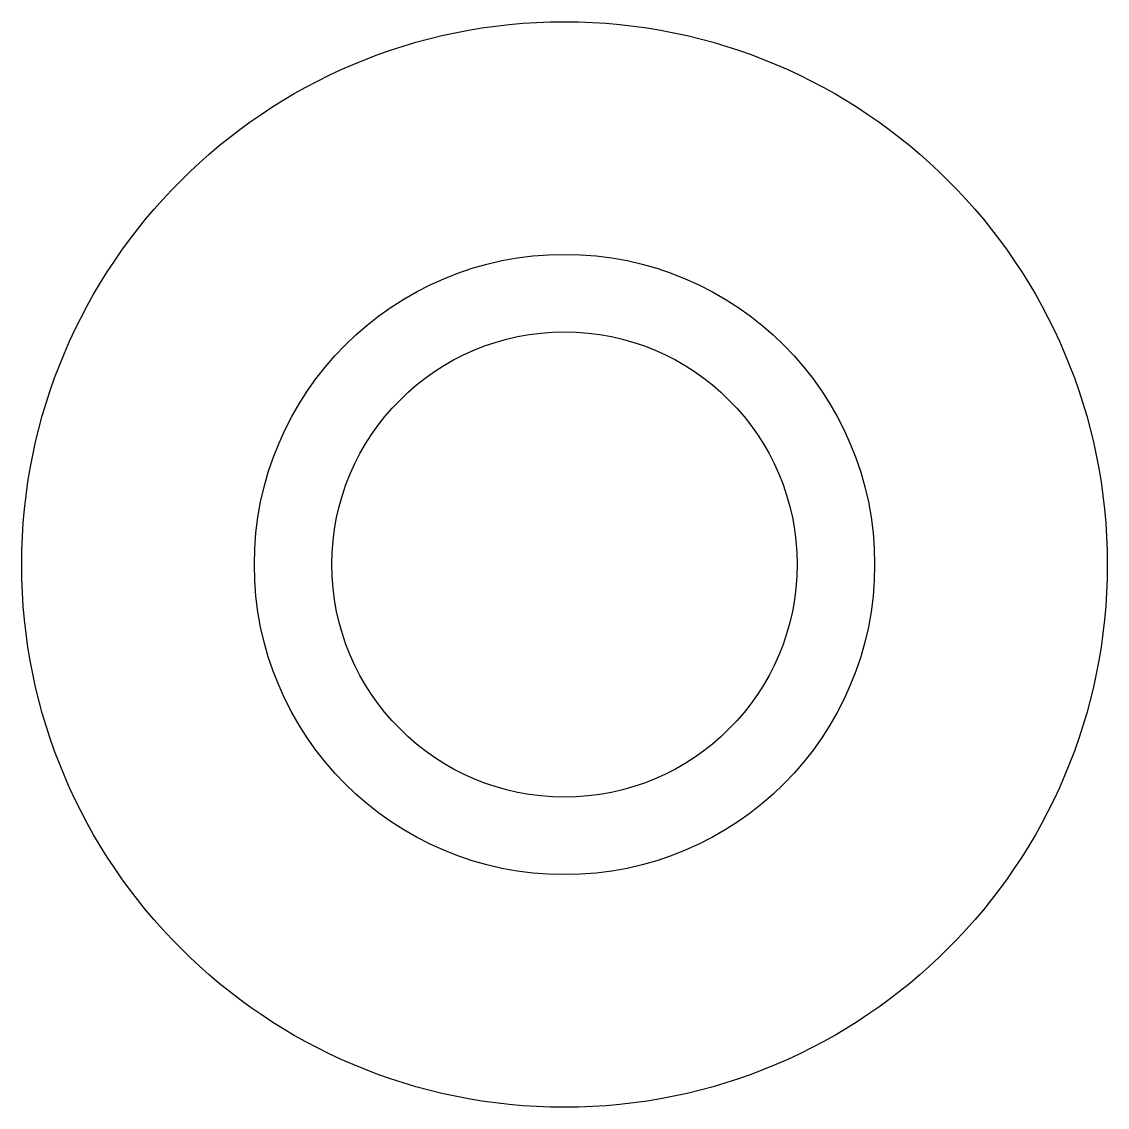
# Model space of a CAD drawing. Header units: millimetres. Extents: x -3.5 to 3.5, y -3.5 to 3.5.
import ezdxf

# ---------------------------------------------------------------- set-up
doc = ezdxf.new("R2010")
doc.units = ezdxf.units.MM
doc.layers.add('HS_R1_PIN', color=7, linetype='CONTINUOUS')

msp = doc.modelspace()

# ---------------------------------------------------------------- linework, layer by layer
at = {"layer": 'HS_R1_PIN'}
for p, q in [((1.5, 0, 27.4), (1.5, 0, 35.4)), ((1.5, 0, 27.4), (1.5, 0, 35.4)), ((2, 0), (2, 0, 27.4)), ((2, 0), (2, 0, 27.4)), ((3.5, 0, -2), (3.5, 0)), ((3.5, 0, -2), (3.5, 0))]:
    msp.add_line(p, q, dxfattribs=at)
for centre, radius in [((0, 0), 3.5), ((0, 0), 3.5), ((0, 0, -2), 3.5), ((0, 0, -2), 3.5), ((0, 0, 27.4), 2), ((0, 0), 2), ((0, 0, 27.4), 2), ((0, 0), 2), ((0, 0, 27.4), 1.5), ((0, 0, 35.4), 1.5), ((0, 0, 27.4), 1.5), ((0, 0, 35.4), 1.5)]:
    msp.add_circle(centre, radius, dxfattribs=at)

doc.saveas('drawing.dxf')
